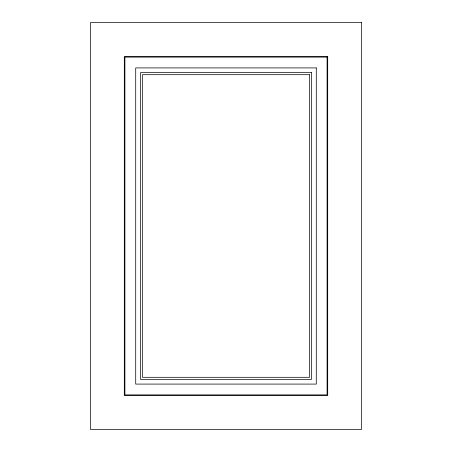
<?xml version="1.0" encoding="UTF-8"?>
<svg xmlns="http://www.w3.org/2000/svg" width="452" height="452" viewBox="0 0 452 452"><rect width="100%" height="100%" fill="white"/><g stroke="black" fill="none" stroke-linecap="round" stroke-linejoin="round"><path stroke-width="0.68" d="M361.6 22.6L90.4 22.6L90.4 429.4L361.6 429.4L361.6 22.6M327.7 56.5L124.3 56.5L124.3 395.5L327.7 395.5L327.7 56.5M327.09 57.11L124.91 57.11L124.91 394.89L327.09 394.89L327.09 57.11M316.287 67.913L135.713 67.913L135.713 384.087L316.287 384.087L316.287 67.913M311.541 72.659L140.459 72.659L140.459 379.341L311.541 379.341L311.541 72.659M309.507 74.693L142.493 74.693L142.493 377.307L309.507 377.307L309.507 74.693"/></g></svg>
